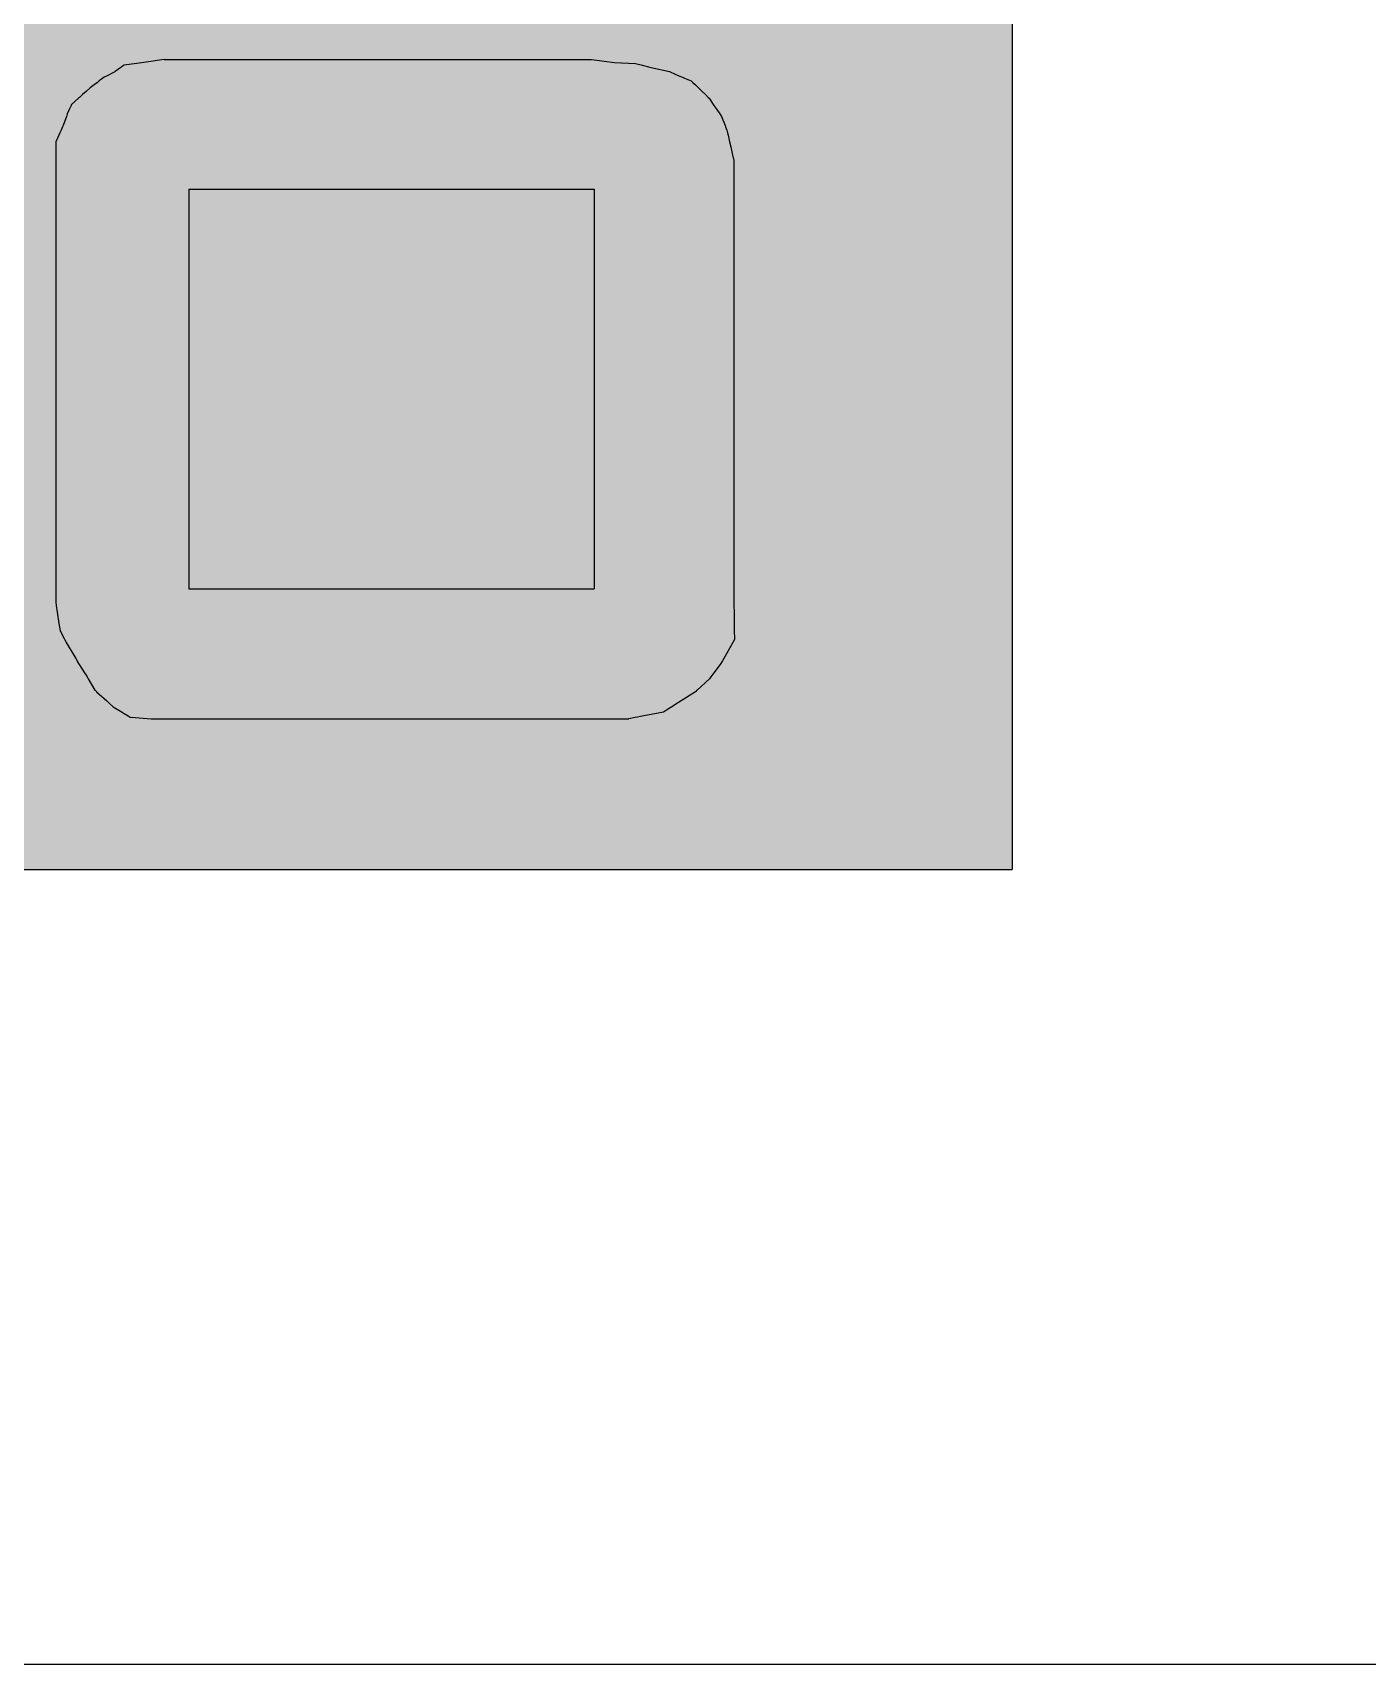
# Model space of a CAD drawing. Extents: x 0 to 420, y 0 to 297.
# Drawn here: x 303.39 to 309.99, y 0 to 8.07 of the extents above; entities that cross this region are included whole.
import ezdxf

# ---------------------------------------------------------------- set-up
doc = ezdxf.new("R2010")
doc.units = 0
doc.linetypes.add('CONTIN', pattern=[0])
doc.layers.get('0').update_dxf_attribs({"linetype": 'CONTIN'})
for name, color, linetype in [('1', 7, 'CONTIN'), ('2', 7, 'CONTIN'), ('22', 7, 'CONTIN')]:
    doc.layers.add(name, color=color, linetype=linetype)

# ---------------------------------------------------------------- blocks, each defined once
blk = doc.blocks.new('CZEBORDR')
at = {"layer": '22'}
blk.add_line((420, 0), (0, 0), dxfattribs=at)
blk = doc.blocks.new('LOGO')
at = {"color": 9, "linetype": 'CONTINUOUS'}
for p in [(-111.768, 9.1916), (-135.6751, 3.9321)]:
    blk.add_line(p, (-111.768, 3.9321), dxfattribs=at)
at = {"color": 156, "linetype": 'CONTINUOUS'}
for p, q in [((-116.099, 7.9204), (-116.1618, 7.9114)), ((-116.0637, 7.9255), (-116.099, 7.9204)), ((-116.018, 7.9321), (-116.0637, 7.9255)), ((-115.9975, 7.9351), (-116.018, 7.9321)), ((-115.9633, 7.94), (-115.9975, 7.9351)), ((-115.9633, 7.94), (-113.8485, 7.94)), ((-113.8485, 7.94), (-113.8095, 7.9351)), ((-113.8095, 7.9351), (-113.7862, 7.9321)), ((-113.7862, 7.9321), (-113.7342, 7.9255)), ((-113.7342, 7.9255), (-113.6303, 7.9204)), ((-113.6303, 7.9204), (-113.596, 7.9114)), ((-116.2863, 7.8327), (-116.2935, 7.8271)), ((-116.2845, 7.8341), (-116.2863, 7.8327)), ((-116.2665, 7.848), (-116.2845, 7.8341)), ((-116.2604, 7.8526), (-116.2665, 7.848)), ((-116.2453, 7.8602), (-116.2604, 7.8526)), ((-116.2073, 7.8792), (-116.2453, 7.8602)), ((-116.2047, 7.881), (-116.2073, 7.8792)), ((-116.177, 7.9006), (-116.2047, 7.881)), ((-116.1727, 7.9037), (-116.177, 7.9006)), ((-116.1636, 7.9101), (-116.1727, 7.9037)), ((-116.1618, 7.9114), (-116.1636, 7.9101)), ((-113.596, 7.9114), (-113.5912, 7.9101)), ((-113.5912, 7.9101), (-113.5669, 7.9037)), ((-113.5669, 7.9037), (-113.5528, 7.9006)), ((-113.5528, 7.9006), (-113.4632, 7.881)), ((-113.4632, 7.881), (-113.459, 7.8792)), ((-113.459, 7.8792), (-113.4158, 7.8602)), ((-113.4158, 7.8602), (-113.3985, 7.8526)), ((-113.3985, 7.8526), (-113.3879, 7.848)), ((-113.3879, 7.848), (-113.3562, 7.8341)), ((-113.3562, 7.8341), (-113.3532, 7.8327)), ((-113.3532, 7.8327), (-113.3474, 7.8271)), ((-116.3825, 7.753), (-116.3863, 7.7496)), ((-116.3674, 7.7666), (-116.3825, 7.753)), ((-116.3495, 7.7826), (-116.3674, 7.7666)), ((-116.3287, 7.7994), (-116.3495, 7.7826)), ((-116.3097, 7.8148), (-116.3287, 7.7994)), ((-116.2935, 7.8271), (-116.3097, 7.8148)), ((-113.3474, 7.8271), (-113.3346, 7.8148)), ((-113.3346, 7.8148), (-113.3187, 7.7994)), ((-113.3187, 7.7994), (-113.3013, 7.7826)), ((-113.3013, 7.7826), (-113.2848, 7.7666)), ((-113.2848, 7.7666), (-113.2708, 7.753)), ((-113.2708, 7.753), (-113.2673, 7.7496)), ((-116.4423, 7.6708), (-116.4469, 7.6584)), ((-116.4326, 7.6929), (-116.4423, 7.6708)), ((-116.4236, 7.7133), (-116.4326, 7.6929)), ((-116.4215, 7.7182), (-116.4236, 7.7133)), ((-116.3863, 7.7496), (-116.4215, 7.7182)), ((-113.2673, 7.7496), (-113.246, 7.7182)), ((-113.246, 7.7182), (-113.2427, 7.7133)), ((-113.2427, 7.7133), (-113.2289, 7.6929)), ((-113.2289, 7.6929), (-113.214, 7.6708)), ((-113.214, 7.6708), (-113.2056, 7.6584)), ((-116.4732, 7.5914), (-116.4793, 7.5774)), ((-116.4662, 7.6072), (-116.4732, 7.5914)), ((-116.4632, 7.614), (-116.4662, 7.6072)), ((-116.4469, 7.6584), (-116.4632, 7.614)), ((-113.2056, 7.6584), (-113.1878, 7.614)), ((-113.1878, 7.614), (-113.1851, 7.6072)), ((-113.1851, 7.6072), (-113.1787, 7.5914)), ((-113.1787, 7.5914), (-113.1755, 7.5774)), ((-116.4846, 7.5655), (-116.4992, 7.5326)), ((-116.4992, 7.5326), (-116.4992, 7.5084)), ((-116.4992, 7.5084), (-116.4992, 7.4757)), ((-116.4793, 7.5774), (-116.4846, 7.5655)), ((-113.1755, 7.5774), (-113.1728, 7.5655)), ((-113.1728, 7.5655), (-113.1653, 7.5326)), ((-113.1653, 7.5326), (-113.1598, 7.5084)), ((-113.1598, 7.5084), (-113.1523, 7.4757)), ((-116.4992, 7.4757), (-116.4992, 7.4397)), ((-116.4992, 7.4397), (-116.4992, 7.424)), ((-113.1523, 7.4757), (-113.1441, 7.4397)), ((-113.1441, 7.4397), (-113.1441, 7.424)), ((-116.4992, 7.424), (-116.4992, 7.3431)), ((-113.1441, 7.424), (-113.1441, 7.3431)), ((-116.4992, 7.3431), (-116.4992, 7.2983)), ((-116.4992, 7.2983), (-116.4992, 6.9671)), ((-115.8414, 7.2983), (-113.8359, 7.2983)), ((-115.8414, 7.2983), (-115.8414, 6.9671)), ((-113.8359, 7.2983), (-113.8359, 6.9671)), ((-113.1441, 7.3431), (-113.1441, 7.2983)), ((-113.1441, 7.2983), (-113.1441, 6.9671)), ((-116.4992, 6.9671), (-116.4992, 6.6727)), ((-115.8414, 6.9671), (-115.8414, 6.6727)), ((-113.8359, 6.9671), (-113.8359, 6.6727)), ((-113.1441, 6.9671), (-113.1441, 6.6727)), ((-116.4992, 6.6727), (-116.4992, 6.6698)), ((-116.4992, 6.6698), (-116.4992, 6.6611)), ((-116.4992, 6.6611), (-116.4992, 6.6454)), ((-116.4992, 6.6454), (-116.4992, 6.6375)), ((-116.4992, 6.6375), (-116.4992, 6.6234)), ((-116.4992, 6.6234), (-116.4992, 6.5566)), ((-115.8414, 6.6727), (-115.8414, 6.6698)), ((-115.8414, 6.6698), (-115.8414, 6.6611)), ((-115.8414, 6.6611), (-115.8414, 6.6454)), ((-115.8414, 6.6454), (-115.8414, 6.6375)), ((-115.8414, 6.6375), (-115.8414, 6.6234)), ((-115.8414, 6.6234), (-115.8414, 6.5566)), ((-113.8359, 6.6727), (-113.8359, 6.6698)), ((-113.8359, 6.6698), (-113.8359, 6.6611)), ((-113.8359, 6.6611), (-113.8359, 6.6454)), ((-113.8359, 6.6454), (-113.8359, 6.6375)), ((-113.8359, 6.6375), (-113.8359, 6.6234)), ((-113.8359, 6.6234), (-113.8359, 6.5566)), ((-113.1441, 6.6727), (-113.1441, 6.6698)), ((-113.1441, 6.6698), (-113.1441, 6.6611)), ((-113.1441, 6.6611), (-113.1441, 6.6454)), ((-113.1441, 6.6454), (-113.1441, 6.6375)), ((-113.1441, 6.6375), (-113.1441, 6.6234)), ((-113.1441, 6.6234), (-113.1441, 6.5566)), ((-116.4992, 6.5566), (-116.4992, 6.5156)), ((-115.8414, 6.5566), (-115.8414, 6.5156)), ((-113.8359, 6.5566), (-113.8359, 6.5156)), ((-113.1441, 6.5566), (-113.1441, 6.5156)), ((-116.4992, 6.5156), (-116.4992, 6.4986)), ((-116.4992, 6.4986), (-116.4992, 6.4318)), ((-115.8414, 6.5156), (-115.8414, 6.4986)), ((-115.8414, 6.4986), (-115.8414, 6.4318)), ((-113.8359, 6.5156), (-113.8359, 6.4986)), ((-113.8359, 6.4986), (-113.8359, 6.4318)), ((-113.1441, 6.5156), (-113.1441, 6.4986)), ((-113.1441, 6.4986), (-113.1441, 6.4318)), ((-116.4992, 6.4318), (-116.4992, 6.414)), ((-116.4992, 6.414), (-116.4992, 6.3827)), ((-116.4992, 6.3827), (-116.4992, 6.3709)), ((-115.8414, 6.4318), (-115.8414, 6.414)), ((-115.8414, 6.414), (-115.8414, 6.3827)), ((-115.8414, 6.3827), (-115.8414, 6.3709)), ((-113.8359, 6.4318), (-113.8359, 6.414)), ((-113.8359, 6.414), (-113.8359, 6.3827)), ((-113.8359, 6.3827), (-113.8359, 6.3709)), ((-113.1441, 6.4318), (-113.1441, 6.414)), ((-113.1441, 6.414), (-113.1441, 6.3827)), ((-113.1441, 6.3827), (-113.1441, 6.3709)), ((-116.4992, 6.3709), (-116.4992, 6.3008)), ((-116.4992, 6.3008), (-116.4992, 6.2327)), ((-115.8414, 6.3709), (-115.8414, 6.3008)), ((-115.8414, 6.3008), (-115.8414, 6.2327)), ((-113.8359, 6.3709), (-113.8359, 6.3008)), ((-113.8359, 6.3008), (-113.8359, 6.2327)), ((-113.1441, 6.3709), (-113.1441, 6.3008)), ((-113.1441, 6.3008), (-113.1441, 6.2327)), ((-116.4992, 6.2327), (-116.4992, 6.1993)), ((-115.8414, 6.2327), (-115.8414, 6.1993)), ((-113.8359, 6.2327), (-113.8359, 6.1993)), ((-113.1441, 6.2327), (-113.1441, 6.1993)), ((-116.4992, 6.1993), (-116.4992, 6.089)), ((-115.8414, 6.1993), (-115.8414, 6.089)), ((-113.8359, 6.1993), (-113.8359, 6.089)), ((-113.1441, 6.1993), (-113.1441, 6.089)), ((-116.4992, 6.089), (-116.4992, 6.0454)), ((-115.8414, 6.089), (-115.8414, 6.0454)), ((-113.8359, 6.089), (-113.8359, 6.0454)), ((-113.1441, 6.089), (-113.1441, 6.0454)), ((-116.4992, 6.0454), (-116.4992, 6.0193)), ((-116.4992, 6.0193), (-116.4992, 6.014)), ((-116.4992, 6.014), (-116.4992, 5.7075)), ((-115.8414, 6.0454), (-115.8414, 6.0193)), ((-115.8414, 6.0193), (-115.8414, 6.014)), ((-115.8414, 6.014), (-115.8414, 5.7075)), ((-113.8359, 6.0454), (-113.8359, 6.0193)), ((-113.8359, 6.0193), (-113.8359, 6.014)), ((-113.8359, 6.014), (-113.8359, 5.7075)), ((-113.1441, 6.0454), (-113.1441, 6.0193)), ((-113.1441, 6.0193), (-113.1441, 6.014)), ((-113.1441, 6.014), (-113.1441, 5.7075)), ((-116.4992, 5.7075), (-116.4992, 5.6604)), ((-116.4992, 5.6604), (-116.4992, 5.3244)), ((-115.8414, 5.7075), (-115.8414, 5.6604)), ((-115.8414, 5.6604), (-115.8414, 5.3244)), ((-113.8359, 5.7075), (-113.8359, 5.6604)), ((-113.8359, 5.6604), (-113.8359, 5.3244)), ((-113.1441, 5.7075), (-113.1441, 5.6604)), ((-113.1441, 5.6604), (-113.1441, 5.3244)), ((-116.4992, 5.3244), (-116.4992, 5.3205)), ((-116.4992, 5.3205), (-116.4992, 5.2549)), ((-116.4992, 5.2549), (-116.4967, 5.2388)), ((-115.8414, 5.3244), (-115.8414, 5.3205)), ((-115.8414, 5.3205), (-113.8359, 5.3205)), ((-113.8359, 5.3244), (-113.8359, 5.3205)), ((-113.1441, 5.3244), (-113.1441, 5.3205)), ((-113.1441, 5.3205), (-113.1441, 5.2549)), ((-113.1441, 5.2549), (-113.1441, 5.2388)), ((-116.4967, 5.2388), (-116.4917, 5.2054)), ((-116.4917, 5.2054), (-116.4834, 5.1502)), ((-113.1441, 5.2388), (-113.1435, 5.2054)), ((-113.1435, 5.2054), (-113.1427, 5.1502)), ((-116.4834, 5.1502), (-116.4777, 5.1128)), ((-116.4777, 5.1128), (-116.4578, 5.0748)), ((-113.1427, 5.1502), (-113.1421, 5.1128)), ((-113.1421, 5.1128), (-113.1415, 5.0748)), ((-116.4578, 5.0748), (-116.4563, 5.0719)), ((-116.4563, 5.0719), (-116.4552, 5.0698)), ((-116.4552, 5.0698), (-116.4482, 5.0565)), ((-116.4482, 5.0565), (-116.4008, 4.9761)), ((-113.1489, 5.0565), (-113.194, 4.9761)), ((-113.1414, 5.0698), (-113.1489, 5.0565)), ((-113.1415, 5.0748), (-113.1414, 5.0719)), ((-113.1414, 5.0719), (-113.1414, 5.0698)), ((-116.4008, 4.9761), (-116.3939, 4.9645)), ((-116.3939, 4.9645), (-116.3912, 4.9599)), ((-116.3912, 4.9599), (-116.3865, 4.9519)), ((-116.3865, 4.9519), (-116.3532, 4.9007)), ((-113.209, 4.9519), (-113.2471, 4.9007)), ((-113.2031, 4.9599), (-113.209, 4.9519)), ((-113.2005, 4.9645), (-113.2031, 4.9599)), ((-113.194, 4.9761), (-113.2005, 4.9645)), ((-116.3532, 4.9007), (-116.3516, 4.8983)), ((-116.3516, 4.8983), (-116.3445, 4.8861)), ((-116.3445, 4.8861), (-116.339, 4.8768)), ((-116.339, 4.8768), (-116.306, 4.8205)), ((-113.2648, 4.8768), (-113.3258, 4.8205)), ((-113.2579, 4.8861), (-113.2648, 4.8768)), ((-113.2488, 4.8983), (-113.2579, 4.8861)), ((-113.2471, 4.9007), (-113.2488, 4.8983)), ((-116.306, 4.8205), (-116.3048, 4.8194)), ((-116.3048, 4.8194), (-116.2984, 4.8136)), ((-116.2984, 4.8136), (-116.2971, 4.8124)), ((-116.2971, 4.8124), (-116.2474, 4.7672)), ((-116.2474, 4.7672), (-116.2382, 4.7588)), ((-113.4048, 4.7672), (-113.4178, 4.7588)), ((-113.3346, 4.8124), (-113.4048, 4.7672)), ((-113.3333, 4.8136), (-113.3346, 4.8124)), ((-113.327, 4.8194), (-113.3333, 4.8136)), ((-113.3258, 4.8205), (-113.327, 4.8194)), ((-116.2382, 4.7588), (-116.2347, 4.7555)), ((-116.2347, 4.7555), (-116.2148, 4.7374)), ((-116.2148, 4.7374), (-116.2065, 4.7323)), ((-116.2065, 4.7323), (-116.1876, 4.7207)), ((-116.1876, 4.7207), (-116.1709, 4.7105)), ((-116.1709, 4.7105), (-116.1605, 4.7042)), ((-116.1605, 4.7042), (-116.1413, 4.6924)), ((-116.1413, 4.6924), (-116.1361, 4.6892)), ((-116.1361, 4.6892), (-116.1316, 4.6864)), ((-116.1316, 4.6864), (-116.1056, 4.6844)), ((-116.1056, 4.6844), (-116.0269, 4.6784)), ((-113.6323, 4.6844), (-113.6647, 4.6784)), ((-113.6216, 4.6864), (-113.6323, 4.6844)), ((-113.6068, 4.6892), (-113.6216, 4.6864)), ((-113.5897, 4.6924), (-113.6068, 4.6892)), ((-113.5267, 4.7042), (-113.5897, 4.6924)), ((-113.4929, 4.7105), (-113.5267, 4.7042)), ((-113.477, 4.7207), (-113.4929, 4.7105)), ((-113.4589, 4.7323), (-113.477, 4.7207)), ((-113.4511, 4.7374), (-113.4589, 4.7323)), ((-113.4228, 4.7555), (-113.4511, 4.7374)), ((-113.4178, 4.7588), (-113.4228, 4.7555)), ((-116.0269, 4.6784), (-113.6647, 4.6784))]:
    blk.add_line(p, q, dxfattribs=at)
at = {"linetype": 'CONTINUOUS'}
for p, q in [((0, 0), (-230.553, 0)), ((-109.2563, 0), (-138.2278, 0))]:
    blk.add_line(p, q, dxfattribs=at)
at = {"color": 9, "linetype": 'CONTINUOUS'}
for points in [[(-135.6751, 9.1916), (-135.6751, 3.9321), (-111.768, 3.9321)], [(-135.6751, 3.9321), (-135.6751, 3.9321), (-111.768, 3.9321)]]:
    blk.add_solid(points, dxfattribs=at)
at = {"color": 9, "linetype": 'CONTINUOUS', "extrusion": (0, 0, -1)}
blk.add_solid([(135.6751, 9.1916), (111.768, 9.1916), (111.768, 3.9321)], dxfattribs=at)
at = {"color": 156, "linetype": 'CONTINUOUS'}
for points in [[(-116.099, 7.9204), (-116.1618, 7.9114), (-113.596, 7.9114)], [(-116.0637, 7.9255), (-116.099, 7.9204), (-113.6303, 7.9204)], [(-116.018, 7.9321), (-116.0637, 7.9255), (-113.7342, 7.9255)], [(-115.9975, 7.9351), (-116.018, 7.9321), (-113.7862, 7.9321)], [(-115.9633, 7.94), (-115.9975, 7.9351), (-113.8095, 7.9351)], [(-115.9633, 7.94), (-115.9633, 7.94), (-113.8485, 7.94)], [(-116.2863, 7.8327), (-116.2935, 7.8271), (-113.3474, 7.8271)], [(-116.2845, 7.8341), (-116.2863, 7.8327), (-113.3532, 7.8327)], [(-116.2665, 7.848), (-116.2845, 7.8341), (-113.3562, 7.8341)], [(-116.2604, 7.8526), (-116.2665, 7.848), (-113.3879, 7.848)], [(-116.2453, 7.8602), (-116.2604, 7.8526), (-113.3985, 7.8526)], [(-116.2073, 7.8792), (-116.2453, 7.8602), (-113.4158, 7.8602)], [(-116.2047, 7.881), (-116.2073, 7.8792), (-113.459, 7.8792)], [(-116.177, 7.9006), (-116.2047, 7.881), (-113.4632, 7.881)], [(-116.1727, 7.9037), (-116.177, 7.9006), (-113.5528, 7.9006)], [(-116.1636, 7.9101), (-116.1727, 7.9037), (-113.5669, 7.9037)], [(-116.1618, 7.9114), (-116.1636, 7.9101), (-113.5912, 7.9101)], [(-116.3825, 7.753), (-116.3863, 7.7496), (-113.2673, 7.7496)], [(-116.3674, 7.7666), (-116.3825, 7.753), (-113.2708, 7.753)], [(-116.3495, 7.7826), (-116.3674, 7.7666), (-113.2848, 7.7666)], [(-116.3287, 7.7994), (-116.3495, 7.7826), (-113.3013, 7.7826)], [(-116.3097, 7.8148), (-116.3287, 7.7994), (-113.3187, 7.7994)], [(-116.2935, 7.8271), (-116.3097, 7.8148), (-113.3346, 7.8148)], [(-116.4423, 7.6708), (-116.4469, 7.6584), (-113.2056, 7.6584)], [(-116.4326, 7.6929), (-116.4423, 7.6708), (-113.214, 7.6708)], [(-116.4236, 7.7133), (-116.4326, 7.6929), (-113.2289, 7.6929)], [(-116.4215, 7.7182), (-116.4236, 7.7133), (-113.2427, 7.7133)], [(-116.3863, 7.7496), (-116.4215, 7.7182), (-113.246, 7.7182)], [(-116.4732, 7.5914), (-116.4793, 7.5774), (-113.1755, 7.5774)], [(-116.4662, 7.6072), (-116.4732, 7.5914), (-113.1787, 7.5914)], [(-116.4632, 7.614), (-116.4662, 7.6072), (-113.1851, 7.6072)], [(-116.4469, 7.6584), (-116.4632, 7.614), (-113.1878, 7.614)], [(-116.4846, 7.5655), (-116.4992, 7.5326), (-113.1653, 7.5326)], [(-116.4992, 7.5326), (-116.4992, 7.5084), (-113.1598, 7.5084)], [(-116.4992, 7.5084), (-116.4992, 7.4757), (-113.1523, 7.4757)], [(-116.4793, 7.5774), (-116.4846, 7.5655), (-113.1728, 7.5655)], [(-116.4992, 7.4757), (-116.4992, 7.4397), (-113.1441, 7.4397)], [(-116.4992, 7.4397), (-116.4992, 7.424), (-113.1441, 7.424)], [(-116.4992, 7.424), (-116.4992, 7.3431), (-113.1441, 7.3431)], [(-116.4992, 7.3431), (-116.4992, 7.2983), (-113.1441, 7.2983)], [(-116.4992, 7.2983), (-116.4992, 6.9671), (-115.8414, 6.9671)], [(-115.8414, 7.2983), (-115.8414, 7.2983), (-113.8359, 7.2983)], [(-113.8359, 7.2983), (-113.8359, 6.9671), (-113.1441, 6.9671)], [(-116.4992, 6.9671), (-116.4992, 6.6727), (-115.8414, 6.6727)], [(-113.8359, 6.9671), (-113.8359, 6.6727), (-113.1441, 6.6727)], [(-116.4992, 6.6727), (-116.4992, 6.6698), (-115.8414, 6.6698)], [(-116.4992, 6.6698), (-116.4992, 6.6611), (-115.8414, 6.6611)], [(-116.4992, 6.6611), (-116.4992, 6.6454), (-115.8414, 6.6454)], [(-116.4992, 6.6454), (-116.4992, 6.6375), (-115.8414, 6.6375)], [(-116.4992, 6.6375), (-116.4992, 6.6234), (-115.8414, 6.6234)], [(-116.4992, 6.6234), (-116.4992, 6.5566), (-115.8414, 6.5566)], [(-113.8359, 6.6727), (-113.8359, 6.6698), (-113.1441, 6.6698)], [(-113.8359, 6.6698), (-113.8359, 6.6611), (-113.1441, 6.6611)], [(-113.8359, 6.6611), (-113.8359, 6.6454), (-113.1441, 6.6454)], [(-113.8359, 6.6454), (-113.8359, 6.6375), (-113.1441, 6.6375)], [(-113.8359, 6.6375), (-113.8359, 6.6234), (-113.1441, 6.6234)], [(-113.8359, 6.6234), (-113.8359, 6.5566), (-113.1441, 6.5566)], [(-116.4992, 6.5566), (-116.4992, 6.5156), (-115.8414, 6.5156)], [(-113.8359, 6.5566), (-113.8359, 6.5156), (-113.1441, 6.5156)], [(-116.4992, 6.5156), (-116.4992, 6.4986), (-115.8414, 6.4986)], [(-116.4992, 6.4986), (-116.4992, 6.4318), (-115.8414, 6.4318)], [(-113.8359, 6.5156), (-113.8359, 6.4986), (-113.1441, 6.4986)], [(-113.8359, 6.4986), (-113.8359, 6.4318), (-113.1441, 6.4318)], [(-116.4992, 6.4318), (-116.4992, 6.414), (-115.8414, 6.414)], [(-116.4992, 6.414), (-116.4992, 6.3827), (-115.8414, 6.3827)], [(-116.4992, 6.3827), (-116.4992, 6.3709), (-115.8414, 6.3709)], [(-113.8359, 6.4318), (-113.8359, 6.414), (-113.1441, 6.414)], [(-113.8359, 6.414), (-113.8359, 6.3827), (-113.1441, 6.3827)], [(-113.8359, 6.3827), (-113.8359, 6.3709), (-113.1441, 6.3709)], [(-116.4992, 6.3709), (-116.4992, 6.3008), (-115.8414, 6.3008)], [(-116.4992, 6.3008), (-116.4992, 6.2327), (-115.8414, 6.2327)], [(-113.8359, 6.3709), (-113.8359, 6.3008), (-113.1441, 6.3008)], [(-113.8359, 6.3008), (-113.8359, 6.2327), (-113.1441, 6.2327)], [(-116.4992, 6.2327), (-116.4992, 6.1993), (-115.8414, 6.1993)], [(-113.8359, 6.2327), (-113.8359, 6.1993), (-113.1441, 6.1993)], [(-116.4992, 6.1993), (-116.4992, 6.089), (-115.8414, 6.089)], [(-113.8359, 6.1993), (-113.8359, 6.089), (-113.1441, 6.089)], [(-116.4992, 6.089), (-116.4992, 6.0454), (-115.8414, 6.0454)], [(-113.8359, 6.089), (-113.8359, 6.0454), (-113.1441, 6.0454)], [(-116.4992, 6.0454), (-116.4992, 6.0193), (-115.8414, 6.0193)], [(-116.4992, 6.0193), (-116.4992, 6.014), (-115.8414, 6.014)], [(-116.4992, 6.014), (-116.4992, 5.7075), (-115.8414, 5.7075)], [(-113.8359, 6.0454), (-113.8359, 6.0193), (-113.1441, 6.0193)], [(-113.8359, 6.0193), (-113.8359, 6.014), (-113.1441, 6.014)], [(-113.8359, 6.014), (-113.8359, 5.7075), (-113.1441, 5.7075)], [(-116.4992, 5.7075), (-116.4992, 5.6604), (-115.8414, 5.6604)], [(-116.4992, 5.6604), (-116.4992, 5.3244), (-115.8414, 5.3244)], [(-113.8359, 5.7075), (-113.8359, 5.6604), (-113.1441, 5.6604)], [(-113.8359, 5.6604), (-113.8359, 5.3244), (-113.1441, 5.3244)], [(-116.4992, 5.3244), (-116.4992, 5.3205), (-115.8414, 5.3205)], [(-116.4992, 5.3205), (-116.4992, 5.2549), (-113.1441, 5.2549)], [(-116.4992, 5.2549), (-116.4967, 5.2388), (-113.1441, 5.2388)], [(-115.8414, 5.3205), (-115.8414, 5.3205), (-113.8359, 5.3205)], [(-113.8359, 5.3244), (-113.8359, 5.3205), (-113.1441, 5.3205)], [(-116.4967, 5.2388), (-116.4917, 5.2054), (-113.1435, 5.2054)], [(-116.4917, 5.2054), (-116.4834, 5.1502), (-113.1427, 5.1502)], [(-116.4834, 5.1502), (-116.4777, 5.1128), (-113.1421, 5.1128)], [(-116.4777, 5.1128), (-116.4578, 5.0748), (-113.1415, 5.0748)], [(-116.4578, 5.0748), (-116.4563, 5.0719), (-113.1414, 5.0719)], [(-116.4563, 5.0719), (-116.4552, 5.0698), (-113.1414, 5.0698)], [(-116.4552, 5.0698), (-116.4482, 5.0565), (-113.1489, 5.0565)], [(-116.4482, 5.0565), (-116.4008, 4.9761), (-113.194, 4.9761)], [(-116.4008, 4.9761), (-116.3939, 4.9645), (-113.2005, 4.9645)], [(-116.3939, 4.9645), (-116.3912, 4.9599), (-113.2031, 4.9599)], [(-116.3912, 4.9599), (-116.3865, 4.9519), (-113.209, 4.9519)], [(-116.3865, 4.9519), (-116.3532, 4.9007), (-113.2471, 4.9007)], [(-116.3532, 4.9007), (-116.3516, 4.8983), (-113.2488, 4.8983)], [(-116.3516, 4.8983), (-116.3445, 4.8861), (-113.2579, 4.8861)], [(-116.3445, 4.8861), (-116.339, 4.8768), (-113.2648, 4.8768)], [(-116.339, 4.8768), (-116.306, 4.8205), (-113.3258, 4.8205)], [(-116.306, 4.8205), (-116.3048, 4.8194), (-113.327, 4.8194)], [(-116.3048, 4.8194), (-116.2984, 4.8136), (-113.3333, 4.8136)], [(-116.2984, 4.8136), (-116.2971, 4.8124), (-113.3346, 4.8124)], [(-116.2971, 4.8124), (-116.2474, 4.7672), (-113.4048, 4.7672)], [(-116.2474, 4.7672), (-116.2382, 4.7588), (-113.4178, 4.7588)], [(-116.2382, 4.7588), (-116.2347, 4.7555), (-113.4228, 4.7555)], [(-116.2347, 4.7555), (-116.2148, 4.7374), (-113.4511, 4.7374)], [(-116.2148, 4.7374), (-116.2065, 4.7323), (-113.4589, 4.7323)], [(-116.2065, 4.7323), (-116.1876, 4.7207), (-113.477, 4.7207)], [(-116.1876, 4.7207), (-116.1709, 4.7105), (-113.4929, 4.7105)], [(-116.1709, 4.7105), (-116.1605, 4.7042), (-113.5267, 4.7042)], [(-116.1605, 4.7042), (-116.1413, 4.6924), (-113.5897, 4.6924)], [(-116.1413, 4.6924), (-116.1361, 4.6892), (-113.6068, 4.6892)], [(-116.1361, 4.6892), (-116.1316, 4.6864), (-113.6216, 4.6864)], [(-116.1316, 4.6864), (-116.1056, 4.6844), (-113.6323, 4.6844)], [(-116.1056, 4.6844), (-116.0269, 4.6784), (-113.6647, 4.6784)], [(-116.0269, 4.6784), (-116.0269, 4.6784), (-113.6647, 4.6784)]]:
    blk.add_solid(points, dxfattribs=at)
at = {"color": 156, "linetype": 'CONTINUOUS', "extrusion": (0, 0, -1)}
for points in [[(116.099, 7.9204), (113.6303, 7.9204), (113.596, 7.9114)], [(116.0637, 7.9255), (113.7342, 7.9255), (113.6303, 7.9204)], [(116.018, 7.9321), (113.7862, 7.9321), (113.7342, 7.9255)], [(115.9975, 7.9351), (113.8095, 7.9351), (113.7862, 7.9321)], [(115.9633, 7.94), (113.8485, 7.94), (113.8095, 7.9351)], [(116.2863, 7.8327), (113.3532, 7.8327), (113.3474, 7.8271)], [(116.2845, 7.8341), (113.3562, 7.8341), (113.3532, 7.8327)], [(116.2665, 7.848), (113.3879, 7.848), (113.3562, 7.8341)], [(116.2604, 7.8526), (113.3985, 7.8526), (113.3879, 7.848)], [(116.2453, 7.8602), (113.4158, 7.8602), (113.3985, 7.8526)], [(116.2073, 7.8792), (113.459, 7.8792), (113.4158, 7.8602)], [(116.2047, 7.881), (113.4632, 7.881), (113.459, 7.8792)], [(116.177, 7.9006), (113.5528, 7.9006), (113.4632, 7.881)], [(116.1727, 7.9037), (113.5669, 7.9037), (113.5528, 7.9006)], [(116.1636, 7.9101), (113.5912, 7.9101), (113.5669, 7.9037)], [(116.1618, 7.9114), (113.596, 7.9114), (113.5912, 7.9101)], [(116.3825, 7.753), (113.2708, 7.753), (113.2673, 7.7496)], [(116.3674, 7.7666), (113.2848, 7.7666), (113.2708, 7.753)], [(116.3495, 7.7826), (113.3013, 7.7826), (113.2848, 7.7666)], [(116.3287, 7.7994), (113.3187, 7.7994), (113.3013, 7.7826)], [(116.3097, 7.8148), (113.3346, 7.8148), (113.3187, 7.7994)], [(116.2935, 7.8271), (113.3474, 7.8271), (113.3346, 7.8148)], [(116.4423, 7.6708), (113.214, 7.6708), (113.2056, 7.6584)], [(116.4326, 7.6929), (113.2289, 7.6929), (113.214, 7.6708)], [(116.4236, 7.7133), (113.2427, 7.7133), (113.2289, 7.6929)], [(116.4215, 7.7182), (113.246, 7.7182), (113.2427, 7.7133)], [(116.3863, 7.7496), (113.2673, 7.7496), (113.246, 7.7182)], [(116.4732, 7.5914), (113.1787, 7.5914), (113.1755, 7.5774)], [(116.4662, 7.6072), (113.1851, 7.6072), (113.1787, 7.5914)], [(116.4632, 7.614), (113.1878, 7.614), (113.1851, 7.6072)], [(116.4469, 7.6584), (113.2056, 7.6584), (113.1878, 7.614)], [(116.4992, 7.5326), (113.1653, 7.5326), (113.1598, 7.5084)], [(116.4992, 7.5084), (113.1598, 7.5084), (113.1523, 7.4757)], [(116.4846, 7.5655), (113.1728, 7.5655), (113.1653, 7.5326)], [(116.4793, 7.5774), (113.1755, 7.5774), (113.1728, 7.5655)], [(116.4992, 7.4757), (113.1523, 7.4757), (113.1441, 7.4397)], [(116.4992, 7.4397), (113.1441, 7.4397), (113.1441, 7.424)], [(116.4992, 7.424), (113.1441, 7.424), (113.1441, 7.3431)], [(116.4992, 7.3431), (113.1441, 7.3431), (113.1441, 7.2983)], [(116.4992, 7.2983), (115.8414, 7.2983), (115.8414, 6.9671)], [(113.8359, 7.2983), (113.1441, 7.2983), (113.1441, 6.9671)], [(116.4992, 6.9671), (115.8414, 6.9671), (115.8414, 6.6727)], [(113.8359, 6.9671), (113.1441, 6.9671), (113.1441, 6.6727)], [(116.4992, 6.6727), (115.8414, 6.6727), (115.8414, 6.6698)], [(116.4992, 6.6698), (115.8414, 6.6698), (115.8414, 6.6611)], [(116.4992, 6.6611), (115.8414, 6.6611), (115.8414, 6.6454)], [(116.4992, 6.6454), (115.8414, 6.6454), (115.8414, 6.6375)], [(116.4992, 6.6375), (115.8414, 6.6375), (115.8414, 6.6234)], [(116.4992, 6.6234), (115.8414, 6.6234), (115.8414, 6.5566)], [(113.8359, 6.6727), (113.1441, 6.6727), (113.1441, 6.6698)], [(113.8359, 6.6698), (113.1441, 6.6698), (113.1441, 6.6611)], [(113.8359, 6.6611), (113.1441, 6.6611), (113.1441, 6.6454)], [(113.8359, 6.6454), (113.1441, 6.6454), (113.1441, 6.6375)], [(113.8359, 6.6375), (113.1441, 6.6375), (113.1441, 6.6234)], [(113.8359, 6.6234), (113.1441, 6.6234), (113.1441, 6.5566)], [(116.4992, 6.5566), (115.8414, 6.5566), (115.8414, 6.5156)], [(113.8359, 6.5566), (113.1441, 6.5566), (113.1441, 6.5156)], [(116.4992, 6.5156), (115.8414, 6.5156), (115.8414, 6.4986)], [(116.4992, 6.4986), (115.8414, 6.4986), (115.8414, 6.4318)], [(113.8359, 6.5156), (113.1441, 6.5156), (113.1441, 6.4986)], [(113.8359, 6.4986), (113.1441, 6.4986), (113.1441, 6.4318)], [(116.4992, 6.4318), (115.8414, 6.4318), (115.8414, 6.414)], [(116.4992, 6.414), (115.8414, 6.414), (115.8414, 6.3827)], [(116.4992, 6.3827), (115.8414, 6.3827), (115.8414, 6.3709)], [(113.8359, 6.4318), (113.1441, 6.4318), (113.1441, 6.414)], [(113.8359, 6.414), (113.1441, 6.414), (113.1441, 6.3827)], [(113.8359, 6.3827), (113.1441, 6.3827), (113.1441, 6.3709)], [(116.4992, 6.3709), (115.8414, 6.3709), (115.8414, 6.3008)], [(116.4992, 6.3008), (115.8414, 6.3008), (115.8414, 6.2327)], [(113.8359, 6.3709), (113.1441, 6.3709), (113.1441, 6.3008)], [(113.8359, 6.3008), (113.1441, 6.3008), (113.1441, 6.2327)], [(116.4992, 6.2327), (115.8414, 6.2327), (115.8414, 6.1993)], [(113.8359, 6.2327), (113.1441, 6.2327), (113.1441, 6.1993)], [(116.4992, 6.1993), (115.8414, 6.1993), (115.8414, 6.089)], [(113.8359, 6.1993), (113.1441, 6.1993), (113.1441, 6.089)], [(116.4992, 6.089), (115.8414, 6.089), (115.8414, 6.0454)], [(113.8359, 6.089), (113.1441, 6.089), (113.1441, 6.0454)], [(116.4992, 6.0454), (115.8414, 6.0454), (115.8414, 6.0193)], [(116.4992, 6.0193), (115.8414, 6.0193), (115.8414, 6.014)], [(116.4992, 6.014), (115.8414, 6.014), (115.8414, 5.7075)], [(113.8359, 6.0454), (113.1441, 6.0454), (113.1441, 6.0193)], [(113.8359, 6.0193), (113.1441, 6.0193), (113.1441, 6.014)], [(113.8359, 6.014), (113.1441, 6.014), (113.1441, 5.7075)], [(116.4992, 5.7075), (115.8414, 5.7075), (115.8414, 5.6604)], [(116.4992, 5.6604), (115.8414, 5.6604), (115.8414, 5.3244)], [(113.8359, 5.7075), (113.1441, 5.7075), (113.1441, 5.6604)], [(113.8359, 5.6604), (113.1441, 5.6604), (113.1441, 5.3244)], [(116.4992, 5.3244), (115.8414, 5.3244), (115.8414, 5.3205)], [(116.4992, 5.3205), (113.1441, 5.3205), (113.1441, 5.2549)], [(116.4992, 5.2549), (113.1441, 5.2549), (113.1441, 5.2388)], [(113.8359, 5.3244), (113.1441, 5.3244), (113.1441, 5.3205)], [(116.4967, 5.2388), (113.1441, 5.2388), (113.1435, 5.2054)], [(116.4917, 5.2054), (113.1435, 5.2054), (113.1427, 5.1502)], [(116.4834, 5.1502), (113.1427, 5.1502), (113.1421, 5.1128)], [(116.4777, 5.1128), (113.1421, 5.1128), (113.1415, 5.0748)], [(116.4578, 5.0748), (113.1415, 5.0748), (113.1414, 5.0719)], [(116.4563, 5.0719), (113.1414, 5.0719), (113.1414, 5.0698)], [(116.4552, 5.0698), (113.1414, 5.0698), (113.1489, 5.0565)], [(116.4482, 5.0565), (113.1489, 5.0565), (113.194, 4.9761)], [(116.4008, 4.9761), (113.194, 4.9761), (113.2005, 4.9645)], [(116.3939, 4.9645), (113.2005, 4.9645), (113.2031, 4.9599)], [(116.3912, 4.9599), (113.2031, 4.9599), (113.209, 4.9519)], [(116.3865, 4.9519), (113.209, 4.9519), (113.2471, 4.9007)], [(116.3532, 4.9007), (113.2471, 4.9007), (113.2488, 4.8983)], [(116.3516, 4.8983), (113.2488, 4.8983), (113.2579, 4.8861)], [(116.3445, 4.8861), (113.2579, 4.8861), (113.2648, 4.8768)], [(116.339, 4.8768), (113.2648, 4.8768), (113.3258, 4.8205)], [(116.306, 4.8205), (113.3258, 4.8205), (113.327, 4.8194)], [(116.3048, 4.8194), (113.327, 4.8194), (113.3333, 4.8136)], [(116.2984, 4.8136), (113.3333, 4.8136), (113.3346, 4.8124)], [(116.2971, 4.8124), (113.3346, 4.8124), (113.4048, 4.7672)], [(116.2474, 4.7672), (113.4048, 4.7672), (113.4178, 4.7588)], [(116.2382, 4.7588), (113.4178, 4.7588), (113.4228, 4.7555)], [(116.2347, 4.7555), (113.4228, 4.7555), (113.4511, 4.7374)], [(116.2148, 4.7374), (113.4511, 4.7374), (113.4589, 4.7323)], [(116.2065, 4.7323), (113.4589, 4.7323), (113.477, 4.7207)], [(116.1876, 4.7207), (113.477, 4.7207), (113.4929, 4.7105)], [(116.1709, 4.7105), (113.4929, 4.7105), (113.5267, 4.7042)], [(116.1605, 4.7042), (113.5267, 4.7042), (113.5897, 4.6924)], [(116.1413, 4.6924), (113.5897, 4.6924), (113.6068, 4.6892)], [(116.1361, 4.6892), (113.6068, 4.6892), (113.6216, 4.6864)], [(116.1316, 4.6864), (113.6216, 4.6864), (113.6323, 4.6844)], [(116.1056, 4.6844), (113.6323, 4.6844), (113.6647, 4.6784)]]:
    blk.add_solid(points, dxfattribs=at)
at = {"layer": '22'}
blk.add_line((0, 0), (-420, 0), dxfattribs=at)

msp = doc.modelspace()

# ---------------------------------------------------------------- block references
at = {"layer": '1'}
msp.add_blockref('CZEBORDR', (0, 0), dxfattribs=at)
at = {"layer": '2'}
msp.add_blockref('LOGO', (420, 0), dxfattribs=at)

doc.saveas('drawing.dxf')
